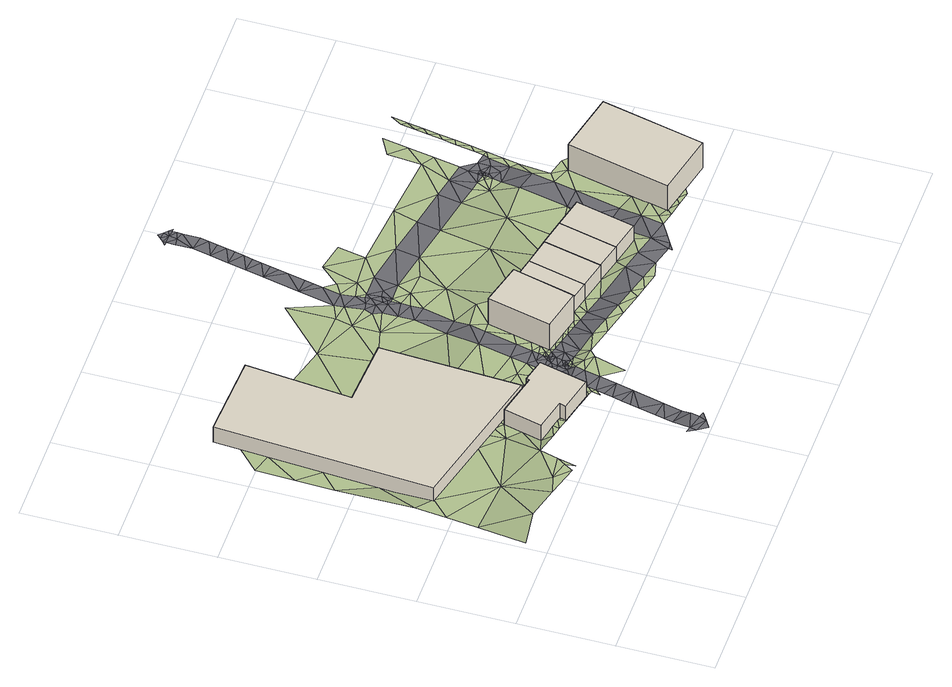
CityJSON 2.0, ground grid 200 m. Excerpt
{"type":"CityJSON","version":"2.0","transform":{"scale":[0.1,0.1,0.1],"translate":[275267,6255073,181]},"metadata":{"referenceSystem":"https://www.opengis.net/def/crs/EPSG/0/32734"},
"CityObjects":{
"building1":{"type":"Building","attributes":{"address":"21 Gympie Street Woodstock Cape Town","building":"yes","building:levels":1,"building_height":4.1,"roof_height":9.12,"ground_height":5.02,"plus_code":"4FRW3CFV+7M9"},"geometry":[{"type":"Solid","lod":"1","boundaries":[[[[0,1,2,3]],[[1,4,5,2]],[[4,6,7,5]],[[6,8,9,7]],[[8,10,11,9]],[[10,0,3,11]],[[3,2,5,7,9,11]],[[10,8,6,4,1,0]]]]}]},
"building2":{"type":"Building","attributes":{"address":"Woodstock","building":"yes","building:levels":1,"building_height":4.1,"roof_height":9.93,"ground_height":5.83,"plus_code":"4FRW3CFV+5PH"},"geometry":[{"type":"Solid","lod":"1","boundaries":[[[[12,13,14,15]],[[13,16,17,14]],[[16,18,19,17]],[[18,20,21,19]],[[20,22,23,21]],[[22,24,25,23]],[[24,26,27,25]],[[26,12,15,27]],[[15,14,17,19,21,23,25,27]],[[26,24,22,20,18,16,13,12]]]]}]},
"building3":{"type":"Building","attributes":{"address":"1 William Street Woodstock Cape Town","building":"house","building:levels":2,"building_height":6.9,"roof_height":12.73,"ground_height":5.83,"plus_code":"4FRW3CFV+6R5"},"geometry":[{"type":"Solid","lod":"1","boundaries":[[[[28,29,30,31]],[[29,32,33,30]],[[32,34,35,33]],[[34,36,37,35]],[[36,28,31,37]],[[31,30,33,35,37]],[[36,34,32,29,28]]]]}]},
"building4":{"type":"Building","attributes":{"address":"3 William Street Woodstock Cape Town","building":"house","building:levels":1,"building_height":4.1,"roof_height":9.93,"ground_height":5.83,"plus_code":"4FRW3CFV+6V3"},"geometry":[{"type":"Solid","lod":"1","boundaries":[[[[28,36,38,39]],[[36,40,41,38]],[[40,42,43,41]],[[42,28,39,43]],[[39,38,41,43]],[[42,40,36,28]]]]}]},
"building5":{"type":"Building","attributes":{"address":"5 William Street Woodstock Cape Town","building":"house","building:levels":1,"building_height":4.1,"roof_height":9.93,"ground_height":5.83,"plus_code":"4FRW3CFV+5VX"},"geometry":[{"type":"Solid","lod":"1","boundaries":[[[[42,40,41,43]],[[40,44,45,41]],[[44,46,47,45]],[[46,42,43,47]],[[43,41,45,47]],[[46,44,40,42]]]]}]},
"building6":{"type":"Building","attributes":{"address":"7 William Street Woodstock Cape Town","building":"house","building:levels":1,"building_height":4.1,"roof_height":10.02,"ground_height":5.92,"plus_code":"4FRW3CFV+5WV"},"geometry":[{"type":"Solid","lod":"1","boundaries":[[[[48,49,50,51]],[[49,52,53,50]],[[52,54,55,53]],[[54,48,51,55]],[[51,50,53,55]],[[54,52,49,48]]]]}]},
"building7":{"type":"Building","attributes":{"address":"9 Hercules Street Woodstock Cape Town","building":"house","building:levels":1,"building_height":4.1,"roof_height":10.02,"ground_height":5.92,"plus_code":"4FRW3CFV+5WQ"},"geometry":[{"type":"Solid","lod":"1","boundaries":[[[[54,52,53,55]],[[52,56,57,53]],[[56,58,59,57]],[[58,54,55,59]],[[55,53,57,59]],[[58,56,52,54]]]]}]},
"building8":{"type":"Building","attributes":{"address":"15 Hercules Street Woodstock Cape Town","building":"yes","building:levels":2,"building_height":6.9,"roof_height":12.91,"ground_height":6.01,"plus_code":"4FRW3CFW+52P"},"geometry":[{"type":"Solid","lod":"1","boundaries":[[[[60,61,62,63]],[[61,64,65,62]],[[64,66,67,65]],[[66,60,63,67]],[[63,62,65,67]],[[66,64,61,60]]]]}]},
"terrain1":{"type":"TINRelief","geometry":[{"type":"CompositeSurface","lod":"1","boundaries":[[[68,69,70]],[[71,72,69]],[[69,68,71]],[[73,74,72]],[[73,72,71]],[[68,75,71]],[[76,74,73]],[[74,76,77]],[[75,78,71]],[[79,77,76]],[[75,80,78]],[[77,79,81]],[[73,71,82]],[[78,83,71]],[[80,84,78]],[[85,81,79]],[[84,86,78]],[[85,87,81]],[[88,86,84]],[[86,83,78]],[[83,89,71]],[[90,87,85]],[[89,82,71]],[[91,83,92]],[[93,83,91]],[[83,93,89]],[[82,89,94]],[[92,95,91]],[[94,89,96]],[[97,89,93]],[[95,92,98]],[[89,97,96]],[[99,95,98]],[[97,100,96]],[[98,101,99]],[[102,101,103]],[[101,104,99]],[[97,105,100]],[[102,104,101]],[[102,103,106]],[[104,107,99]],[[105,97,108]],[[103,109,106]],[[109,110,106]],[[111,110,109]],[[110,111,112]],[[111,113,112]],[[108,114,105]],[[113,115,112]],[[114,108,116]],[[115,113,117]],[[117,118,115]],[[118,117,119]],[[116,120,114]],[[119,121,118]],[[121,119,122]],[[120,116,123]],[[122,124,121]],[[124,122,125]],[[125,126,124]],[[123,127,120]],[[126,125,128]],[[128,129,126]],[[127,123,130]],[[129,128,131]],[[130,132,127]],[[131,133,129]],[[133,131,134]],[[135,136,134]],[[137,129,133]],[[132,138,127]],[[127,138,139]],[[133,134,140]],[[134,136,140]],[[140,137,133]],[[138,132,141]],[[142,138,141]],[[143,137,140]],[[137,143,144]],[[145,146,147]],[[148,149,139]],[[138,148,139]],[[142,22,138]],[[143,150,144]],[[150,22,144]],[[22,148,138]],[[147,151,145]],[[152,22,150]],[[22,152,153]],[[149,148,154]],[[148,22,155]],[[149,156,157]],[[22,153,155]],[[158,159,160]],[[159,158,161]],[[160,162,163]],[[164,163,165]],[[166,164,165]],[[155,154,148]],[[165,163,162]],[[167,168,166]],[[160,159,162]],[[165,167,166]],[[156,149,154]],[[167,165,169]],[[162,170,165]],[[169,165,170]],[[162,159,171]],[[151,157,172]],[[171,170,162]],[[173,174,175]],[[176,173,175]],[[177,175,174]],[[175,177,176]],[[178,176,177]],[[177,174,179]],[[171,180,170]],[[157,156,172]],[[181,177,179]],[[177,182,178]],[[183,181,179]],[[184,178,182]],[[182,177,181]],[[185,181,183]],[[145,151,186]],[[182,187,184]],[[187,188,184]],[[180,171,189]],[[183,190,185]],[[191,151,172]],[[188,187,192]],[[171,193,189]],[[190,194,185]],[[151,191,186]],[[188,192,195]],[[194,190,196]],[[186,197,145]],[[196,198,194]],[[195,192,29]],[[193,199,189]],[[198,196,200]],[[29,201,195]],[[172,202,191]],[[203,145,197]],[[34,198,200]],[[191,204,186]],[[205,199,193]],[[34,200,206]],[[202,207,191]],[[208,191,207]],[[208,204,191]],[[209,201,29]],[[210,34,206]],[[34,210,36]],[[209,211,201]],[[212,197,186]],[[204,213,186]],[[206,214,210]],[[215,199,205]],[[212,186,213]],[[216,203,197]],[[214,217,210]],[[197,212,216]],[[209,29,28]],[[218,215,205]],[[40,217,214]],[[211,219,220]],[[209,219,211]],[[221,40,214]],[[222,223,220]],[[224,225,226]],[[223,222,226]],[[218,227,215]],[[224,226,222]],[[28,219,209]],[[219,222,220]],[[228,229,230]],[[231,227,218]],[[49,40,221]],[[222,232,224]],[[233,234,228]],[[228,230,233]],[[234,235,236]],[[227,231,237]],[[234,233,235]],[[222,219,238]],[[233,230,239]],[[238,232,222]],[[49,221,240]],[[237,231,241]],[[242,235,233]],[[243,219,28]],[[219,244,238]],[[241,245,237]],[[28,246,243]],[[244,232,238]],[[247,233,239]],[[49,240,52]],[[233,247,242]],[[244,219,243]],[[52,240,248]],[[239,249,247]],[[246,48,243]],[[250,242,247]],[[52,248,251]],[[243,252,244]],[[248,253,251]],[[48,254,243]],[[255,247,249]],[[54,254,48]],[[251,253,256]],[[256,257,251]],[[254,252,243]],[[258,257,256]],[[255,249,259]],[[258,260,257]],[[261,254,54]],[[262,260,258]],[[54,58,261]],[[263,264,265]],[[266,265,264]],[[260,262,58]],[[254,267,252]],[[266,268,265]],[[58,262,261]],[[263,265,269]],[[268,266,270]],[[269,265,268]],[[271,255,259]],[[263,272,273]],[[272,263,269]],[[270,274,268]],[[261,275,254]],[[276,267,254]],[[277,274,270]],[[276,254,275]],[[272,278,273]],[[274,277,279]],[[280,267,276]],[[255,271,281]],[[280,276,282]],[[276,275,283]],[[272,284,278]],[[285,282,276]],[[276,283,286]],[[285,276,286]],[[287,278,284]],[[288,281,271]],[[282,285,289]],[[286,290,285]],[[291,292,287]],[[290,293,285]],[[285,293,289]],[[287,284,291]],[[289,293,294]],[[292,291,295]],[[296,291,284]],[[297,288,298]],[[299,292,295]],[[288,297,281]],[[300,299,295]],[[301,296,284]],[[299,300,302]],[[303,281,297]],[[302,300,304]],[[281,303,305]],[[302,304,306]],[[304,307,306]],[[307,304,308]],[[308,309,307]],[[310,305,303]],[[309,308,311]],[[311,312,309]],[[312,311,313]],[[313,314,312]],[[314,313,315]],[[315,316,314]],[[317,316,315]],[[316,317,318]],[[318,317,319]]]}]},
"road1":{"type":"Road","attributes":{"highway":"residential","name":"Page Street","surface":"asphalt","lanes":1,"width":3.5,"oneway":"yes"},"geometry":[{"type":"MultiSurface","lod":"1","boundaries":[[[320,321,322]],[[323,324,325]],[[326,320,327]],[[140,136,158]],[[320,326,328]],[[150,329,152]],[[150,143,330]],[[153,152,329]],[[331,332,333]],[[334,153,332]],[[153,329,335]],[[173,331,174]],[[225,336,337]],[[204,338,213]],[[338,204,208]],[[339,340,338]],[[226,207,223]],[[337,338,208]],[[230,229,339]],[[223,202,220]],[[340,228,212]],[[216,234,236]],[[341,216,236]],[[342,343,344]],[[345,346,342]],[[346,347,343]],[[340,212,213]],[[348,349,347]],[[350,344,351]],[[150,352,329]],[[353,354,355]],[[156,201,172]],[[160,143,140]],[[356,357,358]],[[355,354,359]],[[354,341,360]],[[361,362,363]],[[136,364,158]],[[365,366,324]],[[201,156,195]],[[348,363,367]],[[357,364,368]],[[322,369,327]],[[353,370,371]],[[325,372,323]],[[373,354,360]],[[160,140,158]],[[195,156,188]],[[333,332,335]],[[160,163,143]],[[154,184,188]],[[173,176,332]],[[374,375,376]],[[166,376,330]],[[155,184,154]],[[332,331,173]],[[168,167,374]],[[168,374,376]],[[178,184,334]],[[352,376,375]],[[150,330,352]],[[168,376,166]],[[334,176,178]],[[335,332,153]],[[164,330,163]],[[164,166,330]],[[349,348,377]],[[343,378,379]],[[380,348,347]],[[379,351,343]],[[343,342,346]],[[381,378,343]],[[378,382,379]],[[344,343,351]],[[346,380,347]],[[223,207,202]],[[336,383,337]],[[377,348,367]],[[359,354,373]],[[337,226,225]],[[225,224,336]],[[338,337,383]],[[337,208,207]],[[340,339,229]],[[212,234,216]],[[372,357,356]],[[188,156,154]],[[349,381,347]],[[343,347,381]],[[371,361,363]],[[155,334,184]],[[153,334,155]],[[332,176,334]],[[364,136,384]],[[365,327,369]],[[228,340,229]],[[338,340,213]],[[327,320,322]],[[327,385,326]],[[372,325,357]],[[341,236,386]],[[353,355,387]],[[371,370,388]],[[330,376,352]],[[163,330,143]],[[324,366,325]],[[341,386,389]],[[365,369,366]],[[234,212,228]],[[358,357,368]],[[337,207,226]],[[361,371,388]],[[370,353,387]],[[360,341,389]],[[368,364,384]],[[367,363,362]],[[220,202,211]],[[172,201,211]],[[211,202,172]]]}]},
"road2":{"type":"Road","attributes":{"highway":"residential","name":"William Street","surface":"asphalt","lanes":2,"width":4.2},"geometry":[{"type":"MultiSurface","lod":"1","boundaries":[[[375,390,352]],[[221,214,215]],[[391,248,245]],[[392,253,393]],[[391,393,253]],[[189,196,180]],[[227,240,221]],[[227,221,215]],[[206,199,214]],[[245,240,237]],[[179,174,394]],[[395,394,333]],[[329,352,335]],[[352,395,335]],[[395,179,394]],[[335,395,333]],[[390,395,352]],[[396,179,395]],[[396,183,179]],[[331,333,394]],[[397,390,375]],[[375,374,397]],[[174,331,394]],[[196,189,200]],[[396,390,169]],[[391,398,393]],[[396,395,390]],[[167,397,374]],[[396,180,190]],[[170,396,169]],[[167,169,397]],[[169,390,397]],[[199,206,189]],[[180,396,170]],[[190,183,396]],[[248,391,253]],[[200,189,206]],[[215,214,199]],[[190,180,196]],[[240,245,248]],[[240,227,237]]]}]},
"road3":{"type":"Road","attributes":{"highway":"residential","name":"Page Lane","surface":"asphalt","lanes":0,"width":5},"geometry":[{"type":"MultiSurface","lod":"1","boundaries":[[[399,336,224]],[[400,399,224]],[[401,289,402]],[[249,232,244]],[[239,230,400]],[[403,401,402]],[[298,404,405]],[[404,282,401]],[[239,232,249]],[[282,404,288]],[[280,282,288]],[[271,267,288]],[[252,267,271]],[[259,249,244]],[[252,271,259]],[[403,406,401]],[[406,405,404]],[[336,399,383]],[[401,282,289]],[[406,404,401]],[[400,224,232]],[[338,383,339]],[[239,400,232]],[[399,230,339]],[[230,399,400]],[[339,383,399]],[[288,267,280]],[[404,298,288]],[[259,244,252]]]}]},
"road4":{"type":"Road","attributes":{"highway":"residential","name":"Hercules Street","surface":"asphalt","lanes":2,"width":6},"geometry":[{"type":"MultiSurface","lod":"1","boundaries":[[[261,287,275]],[[264,253,392]],[[289,294,402]],[[302,306,405]],[[406,407,405]],[[273,278,262]],[[258,256,263]],[[299,283,292]],[[263,256,253]],[[407,408,409]],[[403,408,406]],[[287,261,278]],[[408,403,402]],[[292,283,275]],[[408,294,293]],[[299,410,283]],[[408,402,294]],[[408,293,409]],[[290,409,293]],[[290,286,409]],[[406,408,407]],[[286,410,409]],[[302,405,407]],[[410,407,409]],[[299,302,407]],[[283,410,286]],[[407,410,299]],[[264,263,253]],[[262,278,261]],[[258,263,273]],[[258,273,262]],[[292,275,287]]]}]}
},
"vertices":[
[654,4491,1],[3806,3706,1],[3806,3706,411],[654,4491,411],[3955,6635,1],[3955,6635,411],[2517,6719,1],[2517,6719,411],[2741,8936,1],[2741,8936,411],[957,9023,1],[957,9023,411],
[2999,3803,82],[2803,2999,82],[2803,2999,492],[2999,3803,492],[3473,2838,82],[3473,2838,492],[3440,2702,82],[3440,2702,492],[4180,2524,82],[4180,2524,492],[4425,3532,82],[4425,3532,492],[3928,3652,82],[3928,3652,492],[3912,3584,82],[3912,3584,492],
[6406,4682,82],[5506,4915,82],[5506,4915,772],[6406,4682,772],[5190,3577,82],[5190,3577,772],[6074,3370,82],[6074,3370,772],[6105,3485,82],[6105,3485,772],
[6105,3485,492],[6406,4682,492],[6689,3343,82],[6689,3343,492],[6977,4552,82],[6977,4552,492],
[7274,3201,82],[7274,3201,492],[7558,4427,82],[7558,4427,492],
[7558,4427,91],[7274,3201,91],[7274,3201,501],[7558,4427,501],[7825,3067,91],[7825,3067,501],[8117,4300,91],[8117,4300,501],
[8472,2915,91],[8472,2915,501],[8763,4148,91],[8763,4148,501],
[10735,2231,100],[11227,4392,100],[11227,4392,790],[10735,2231,790],[9916,4688,100],[9916,4688,790],[9423,2527,100],[9423,2527,790],
[794,2539,156],[200,3460,85],[1,2432,156],[1380,3371,85],[267,4113,85],[654,4491,85],[334,4765,85],[1470,2357,156],[730,5624,5],[402,6394,5],[1865,2476,141],[805,6757,5],[2146,2175,141],[436,7208,5],[2230,4099,88],[2481,2920,141],[2259,2357,141],[881,7890,5],[2382,2532,141],[470,8022,1],[2283,2145,141],[2649,3651,88],[919,8456,1],[2803,2999,88],[2937,2804,141],[2904,3414,88],[2630,3999,88],[3192,2905,141],[2830,3949,88],[2999,3803,88],[3165,2747,141],[3376,2861,141],[3030,3900,88],[3393,2689,141],[3440,2702,141],[3458,2672,141],[3452,2750,141],[3224,3851,88],[3488,2690,141],[3473,2838,141],[3227,3748,88],[3524,2656,141],[3537,2678,141],[3589,2639,141],[3634,2655,141],[3655,2622,141],[3418,3803,88],[3731,2631,141],[3455,3693,88],[3786,2589,141],[3828,2608,141],[3851,2573,141],[3612,3755,88],[3907,2589,141],[3917,2556,141],[3683,3638,88],[3985,2570,141],[4013,2532,141],[4082,2547,141],[3806,3706,88],[4110,2507,141],[4180,2524,141],[3912,3583,88],[4207,2482,141],[3928,3652,88],[4279,2561,141],[4304,2458,141],[4255,2264,141],[4359,2389,143],[4241,2776,141],[4109,3761,88],[3826,4106,88],[4402,2575,143],[4026,3628,88],[4123,3605,88],[4488,2947,143],[4302,3028,88],[3808,7823,21],[2661,8140,1],[2517,6719,21],[4373,3977,82],[3843,4438,88],[4573,3318,82],[3955,6635,21],[4567,3446,82],[4624,3543,82],[4781,4235,82],[4702,3889,82],[4937,4926,82],[3880,5170,88],[4726,2421,143],[5214,2680,143],[4802,2752,143],[5037,2010,143],[5049,2839,143],[4847,2947,143],[4869,3045,82],[4959,3050,82],[4880,3093,82],[4925,3133,82],[4892,3142,82],[5035,3104,82],[5144,3075,82],[5355,2807,143],[5093,5618,10],[4985,3552,82],[5019,3543,82],[5015,3596,82],[5007,3649,82],[5108,3637,82],[5029,3747,82],[5131,3513,82],[5364,3016,82],[5190,3576,82],[5236,3771,82],[5243,3484,82],[5061,3889,82],[5384,3531,82],[4734,7409,10],[5282,3966,82],[5138,4227,82],[5802,2900,143],[5466,3425,82],[4726,6845,10],[5374,4355,82],[5956,2650,143],[5684,3461,82],[5290,4902,82],[5690,3366,82],[4821,7769,10],[5879,3415,82],[6240,2783,143],[5914,3307,82],[5366,5239,82],[5249,6309,10],[4826,8780,6],[5166,7140,10],[6502,2508,143],[6137,3248,82],[5246,6636,10],[5243,6963,10],[5930,5289,82],[6299,3438,82],[5443,5577,10],[5187,7710,10],[5234,7313,10],[6361,3189,82],[6678,2667,143],[5163,7910,10],[6494,3390,82],[7016,2378,136],[6233,5982,10],[5595,6252,10],[6808,3071,82],[5910,6595,10],[5595,6494,10],[5669,6895,10],[5594,6894,10],[5594,6694,10],[7116,2550,136],[5521,7592,10],[5546,7394,10],[5637,7395,10],[7256,2321,136],[6043,6899,10],[5878,7668,10],[5485,7887,10],[5741,8028,6],[5566,8264,6],[7554,2433,136],[6403,6560,10],[6118,7394,10],[7703,2836,136],[7645,2228,136],[6094,8428,6],[7486,5502,33],[6866,6730,33],[7992,2317,136],[6977,4552,91],[6567,7704,10],[8151,2718,136],[6946,7224,33],[6691,8300,6],[8472,2915,136],[7689,6561,33],[8598,2600,136],[8340,5414,91],[7925,7566,33],[8694,3052,91],[8579,3370,91],[8790,3504,91],[7775,7054,33],[8671,3759,91],[8981,4409,91],[8886,3957,91],[9125,2966,136],[9026,2496,136],[9215,2639,136],[9327,2430,136],[8512,6392,33],[9423,2527,149],[9512,2917,149],[9627,2364,149],[8603,6884,33],[9601,3307,100],[9225,3436,91],[9751,2453,149],[9199,5434,91],[8993,5972,33],[9928,2298,149],[9424,4376,100],[10079,2379,149],[8924,6308,33],[9284,7428,33],[9129,6265,33],[9282,5826,33],[9915,4688,100],[9253,6164,33],[9323,6021,33],[9524,4846,100],[9018,6799,33],[9335,6223,34],[9344,6119,34],[9725,4979,100],[9623,5316,100],[9354,6168,34],[9365,6217,34],[9849,5657,34],[10113,4880,100],[9533,7262,34],[9432,6714,34],[9723,5786,34],[9910,5996,34],[10447,4568,100],[9822,6256,34],[9633,7811,34],[9972,6335,34],[9350,8148,22],[9877,6369,34],[9913,6566,34],[10034,6674,34],[9985,6955,34],[9734,8359,22],[10096,7013,34],[10038,7249,34],[10157,7352,34],[10092,7542,34],[10219,7691,34],[10146,7835,34],[10281,8030,22],[10200,8128,22],[10343,8369,22],
[4162,109,189],[4354,225,181],[4228,258,189],[4060,1089,141],[4018,903,141],[4408,1038,143],[3868,207,189],[3889,346,189],[3991,5,189],[4769,3392,82],[4776,3092,82],[4976,3517,82],[4928,3548,82],[4933,3491,82],[4832,3740,82],[4855,3444,82],[5597,6965,10],[5497,6935,10],[5416,7143,10],[5548,7293,10],[5393,7341,10],[5328,8671,6],[5827,11562,14],[6001,11486,14],[5899,11631,14],[5755,11493,14],[5815,11490,14],[5980,11316,14],[5822,10952,14],[6137,11267,14],[5973,11701,14],[6059,11609,14],[4822,3304,82],[5575,9811,6],[5493,9431,6],[5853,9583,6],[4188,1646,141],[4560,1700,143],[4231,1832,141],[5812,9394,6],[5730,9017,6],[6016,10337,6],[6057,10525,14],[5740,10572,14],[4643,2060,143],[3975,717,141],[4318,648,141],[6098,10714,14],[4274,2018,141],[4273,453,189],[5934,9960,6],[5657,10192,6],[4146,1460,141],[5771,9206,6],[4900,3176,82],[4874,3219,82],[4844,3171,82],[6139,10902,14],[6135,11467,14],[6127,11535,14],[5818,11290,14],[6136,11367,14],[6196,11462,14],[5526,7035,10],[4317,2204,141],[3763,378,189],[5607,8452,6],[5893,9771,6],[5975,10148,6],[5648,8641,6],
[4995,3263,82],[8430,2200,136],[8765,2328,136],[8586,2225,136],[5036,3466,82],[5024,3389,82],[5201,3282,82],[4973,3191,82],[8413,2125,136],
[5666,7106,10],[5822,7122,10],[9357,6326,34],[9377,6250,34],[9419,6278,34],[9377,6523,34],[9632,6417,34],[9465,6308,34],
[9637,6155,34],[9433,6211,34],[9427,6127,34],[9532,5920,34]
]}
